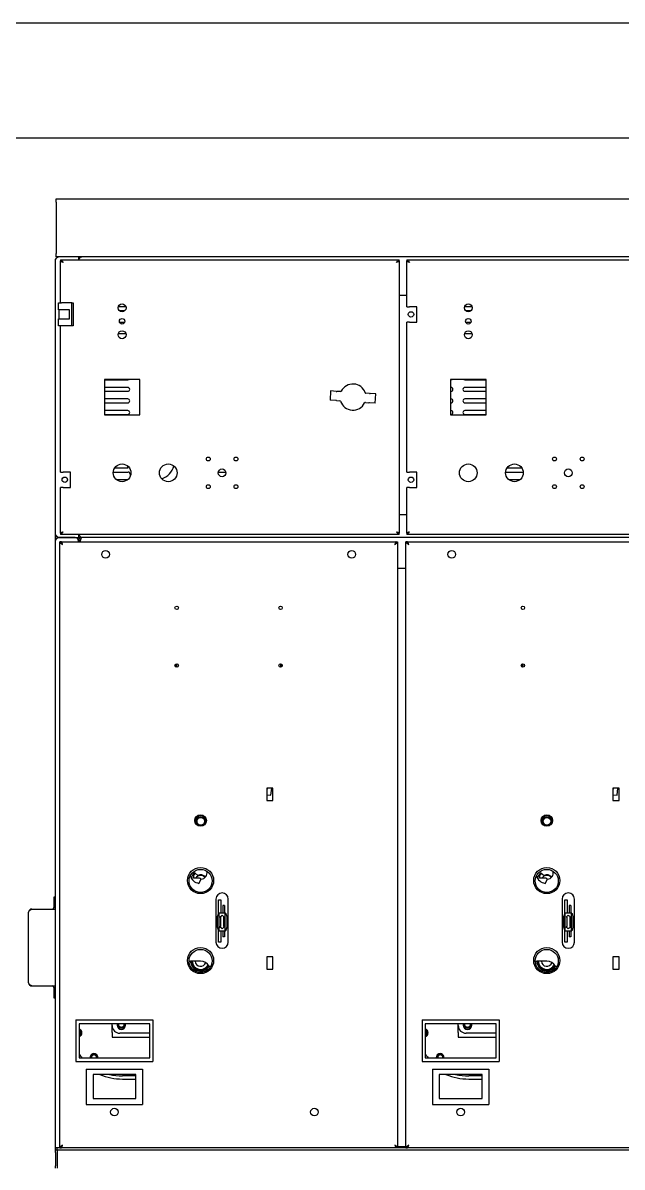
# Model space of a CAD drawing. Extents: x 59521 to 184406, y -1257 to 56672.
# Drawn here: x 62593 to 63372, y 14729 to 16217 of the extents above; entities that cross this region are included whole.
import ezdxf

# ---------------------------------------------------------------- set-up
doc = ezdxf.new("R2010")
doc.units = 0
doc.header["$MEASUREMENT"] = 0
doc.layers.get('0').update_dxf_attribs({"linetype": 'CONTINUOUS'})
doc.layers.add('THICK', color=7, linetype='CONTINUOUS', lineweight=0)

# ---------------------------------------------------------------- blocks, each defined once
blk = doc.blocks.new('hu7888')
at = {"color": 87, "linetype": 'Continuous', "lineweight": 25}
for p, q in [((-503.9, 1112.4), (-503.9, 1116.4)), ((-503.9, 1116.4), (894.1, 1116.4)), ((-503.9, 1112.4), (-503.9, 1045.4)), ((-503.9, 1041.4), (-503.9, 1045.4)), ((894.1, 1041.4), (-503.9, 1041.4)), ((-474.9, 1041.4), (-474.9, 1037.4)), ((-504.9, 680.4), (-504.9, 1037.4)), ((-498.4, 1037.4), (-498.4, 1035.9)), ((-498.4, 1037.4), (-58.4, 1037.4)), ((-497.9, 1035.8), (-498.4, 1035.8)), ((-498.4, 981.4), (-498.4, 1035.8)), ((-474.9, 1039.4), (-474.3, 1039.4)), ((-58.9, 1035.8), (-58.4, 1035.8)), ((-58.4, 1035.9), (-58.4, 1037.4)), ((-58.4, 1035.8), (-58.4, 682)), ((-48.4, 1037.4), (-48.4, 1035.9)), ((-48.4, 1037.4), (391.6, 1037.4)), ((-47.9, 1035.8), (-48.4, 1035.8)), ((-48.4, 976.4), (-48.4, 1035.8)), ((-48.4, 990.9), (-58.4, 990.9)), ((-501.1, 972.4), (-501.1, 981.4)), ((-501.1, 981.4), (-497.1, 981.4)), ((-497.1, 972.4), (-501.1, 972.4)), ((-500.2, 960.4), (-500.2, 972.4)), ((-483.9, 981.4), (-497.1, 981.4)), ((-486.9, 972.4), (-497.1, 972.4)), ((-487.2, 972.4), (-487.2, 960.4)), ((-486.9, 960.4), (-486.9, 972.4)), ((-483.9, 951.4), (-483.9, 981.4)), ((-483.9, 981.4), (-481.9, 981.4)), ((-481.9, 981.4), (-481.9, 951.4)), ((-413.5, 976.4), (-423.2, 976.4)), ((-422.1, 971.4), (-414.7, 971.4)), ((-48.4, 976.4), (-44.9, 976.4)), ((-35.4, 976.4), (-44.9, 976.4)), ((-35.4, 956.4), (-35.4, 976.4)), ((27.1, 976.4), (26.8, 976.4)), ((36.5, 976.4), (27.1, 976.4)), ((27.9, 971.4), (35.3, 971.4)), ((-501.1, 951.4), (-501.1, 960.4)), ((-501.1, 960.4), (-497.1, 960.4)), ((-497.1, 960.4), (-486.9, 960.4)), ((-421.8, 956.4), (-414.9, 956.4)), ((-48.4, 761.4), (-48.4, 956.4)), ((-44.9, 956.4), (-48.4, 956.4)), ((-44.9, 956.4), (-35.4, 956.4)), ((28.2, 956.4), (35.1, 956.4)), ((-497.1, 951.4), (-501.1, 951.4)), ((-498.4, 761.4), (-498.4, 951.4)), ((-483.9, 951.4), (-497.1, 951.4)), ((-481.9, 951.4), (-483.9, 951.4)), ((-423.2, 941.4), (-413.5, 941.4)), ((26.8, 941.4), (27.1, 941.4)), ((27.1, 941.4), (36.5, 941.4)), ((-441.4, 881.9), (-441.4, 835.9)), ((-395.4, 881.9), (-441.4, 881.9)), ((-441.4, 881.5), (-440.9, 881.4)), ((-440.9, 881.4), (-410.9, 881.4)), ((-395.4, 835.9), (-395.4, 881.9)), ((8.6, 881.9), (8.6, 835.9)), ((54.6, 881.9), (8.6, 881.9)), ((8.6, 881.4), (9.1, 881.4)), ((27.1, 881.4), (54.6, 881.4)), ((54.6, 835.9), (54.6, 881.9)), ((-440.9, 871.4), (-441.4, 871.3)), ((-441.4, 866.5), (-440.9, 866.4)), ((-410.9, 871.4), (-440.9, 871.4)), ((-440.9, 866.4), (-410.9, 866.4)), ((-147.4, 866.8), (-148.1, 854.8)), ((-140, 866.3), (-147.3, 866.8)), ((-134.5, 866), (-139.1, 866.2)), ((-96.8, 863.5), (-101.4, 863.8)), ((-88.7, 863), (-95.9, 863.5)), ((-89.4, 851), (-88.6, 863)), ((9.1, 871.4), (8.6, 871.4)), ((8.6, 866.4), (9.1, 866.4)), ((54.6, 871.4), (27.1, 871.4)), ((27.1, 866.4), (54.6, 866.4)), ((-440.9, 856.4), (-441.4, 856.3)), ((-441.4, 851.5), (-440.9, 851.4)), ((-410.9, 856.4), (-440.9, 856.4)), ((-440.9, 851.4), (-410.9, 851.4)), ((-140.8, 854.3), (-148, 854.8)), ((-139.9, 854.3), (-135.3, 854)), ((-102.2, 851.8), (-97.6, 851.6)), ((-89.5, 851), (-96.7, 851.5)), ((9.1, 856.4), (8.6, 856.4)), ((8.6, 851.4), (9.1, 851.4)), ((54.6, 856.4), (27.1, 856.4)), ((27.1, 851.4), (54.6, 851.4)), ((-440.9, 841.4), (-441.4, 841.3)), ((-441.4, 836.5), (-440.9, 836.4)), ((-441.4, 835.9), (-395.4, 835.9)), ((-410.9, 841.4), (-440.9, 841.4)), ((-440.9, 836.4), (-410.9, 836.4)), ((9.1, 841.4), (8.6, 841.4)), ((8.6, 836.4), (9.1, 836.4)), ((8.6, 835.9), (54.6, 835.9)), ((54.6, 841.4), (27.1, 841.4)), ((27.1, 836.4), (54.6, 836.4)), ((-271.9, 776.4), (-268.9, 776.4)), ((142.1, 776.4), (145.1, 776.4)), ((178.1, 776.4), (181.1, 776.4)), ((-498.4, 761.4), (-494.9, 761.4)), ((-485.4, 761.4), (-494.9, 761.4)), ((-485.4, 741.4), (-485.4, 761.4)), ((-429.8, 761.4), (-410.9, 761.4)), ((-411, 766.4), (-428.2, 766.4)), ((-293.3, 761.4), (-283.5, 761.4)), ((-48.4, 761.4), (-44.9, 761.4)), ((-35.4, 761.4), (-44.9, 761.4)), ((-35.4, 741.4), (-35.4, 761.4)), ((80.2, 761.4), (103.1, 761.4)), ((101.4, 766.4), (81.8, 766.4)), ((-411.2, 751.4), (-425.5, 751.4)), ((98.8, 751.4), (84.5, 751.4)), ((-498.4, 682), (-498.4, 741.4)), ((-494.9, 741.4), (-498.4, 741.4)), ((-494.9, 741.4), (-485.4, 741.4)), ((-48.4, 682), (-48.4, 741.4)), ((-44.9, 741.4), (-48.4, 741.4)), ((-44.9, 741.4), (-35.4, 741.4)), ((-58.4, 706.4), (-48.4, 706.4)), ((-504.9, 672.4), (-504.9, 680.4)), ((-504.9, -117.1), (-504.9, 672.4)), ((-500.9, 676.4), (-474.9, 676.4)), ((-479.9, 676.4), (-500.9, 676.4)), ((-497.9, 670.9), (-499.4, 670.9)), ((-499.4, -117.1), (-499.4, 670.9)), ((-498, 682), (-498.4, 682)), ((-498.4, 681.9), (-498.4, 680.4)), ((-58.4, 680.4), (-498.4, 680.4)), ((-497.8, 670.9), (-62, 670.9)), ((-497.8, 670.3), (-497.8, 670.9)), ((-474.9, 680.4), (-474.9, 676.4)), ((-474.9, 678.4), (-474.3, 678.4)), ((-474.9, 676.4), (-470.9, 676.4)), ((-474.9, 672.4), (-474.9, 670.9)), ((-474.9, 672.4), (-472.9, 672.4)), ((-474.9, 670.9), (-474.9, 671.4)), ((-472.9, 672.4), (-472.9, 670.9)), ((-472.8, 672.4), (-472.8, 670.9)), ((861.1, 676.4), (-470.9, 676.4)), ((-62, 670.9), (-62, 670.5)), ((-61.9, 670.9), (-60.4, 670.9)), ((-60.4, 670.9), (-60.4, -117.1)), ((-58.8, 682), (-58.4, 682)), ((-58.4, 680.4), (-58.4, 681.9)), ((-47.9, 670.9), (-49.4, 670.9)), ((-49.4, -117.1), (-49.4, 670.9)), ((-48, 682), (-48.4, 682)), ((-48.4, 681.9), (-48.4, 680.4)), ((391.6, 680.4), (-48.4, 680.4)), ((-47.8, 670.9), (388, 670.9)), ((-47.8, 670.3), (-47.8, 670.9)), ((-60.4, 636.4), (-49.4, 636.4)), ((-348.4, 507.9), (-348.4, 511.9)), ((-347.2, 507.7), (-347.2, 512.1)), ((-212, 507.7), (-212, 512.1)), ((-210.8, 508.3), (-210.8, 511.5)), ((101.6, 507.9), (101.6, 511.9)), ((102.8, 507.7), (102.8, 512.1)), ((-222.4, 350.4), (-230.4, 350.4)), ((-230.4, 350.4), (-230.4, 334.4)), ((-229.9, 350.4), (-230.4, 347)), ((-225, 341.3), (-223.9, 350.4)), ((-222.4, 334.4), (-222.4, 350.4)), ((227.6, 350.4), (219.6, 350.4)), ((219.6, 350.4), (219.6, 334.4)), ((220.1, 350.4), (219.6, 347)), ((225, 341.3), (226.1, 350.4)), ((227.6, 334.4), (227.6, 350.4)), ((-230.4, 341.9), (-225, 341.3)), ((-230.4, 334.4), (-222.4, 334.4)), ((219.6, 341.9), (225, 341.3)), ((219.6, 334.4), (227.6, 334.4)), ((-325.7, 238.9), (-325.7, 233.4)), ((-324, 240.4), (-320, 237)), ((124.3, 238.9), (124.3, 233.4)), ((126, 240.4), (130, 237)), ((-327.5, 232.8), (-327.6, 232.2)), ((-317.7, 233.4), (-325.7, 233.4)), ((-318.6, 226.7), (-315.5, 232.1)), ((122.5, 232.8), (122.4, 232.2)), ((132.3, 233.4), (124.3, 233.4)), ((131.4, 226.7), (134.5, 232.1)), ((-506.9, 204.4), (-506.9, 209.4)), ((-506.9, 209.4), (-504.9, 209.4)), ((-535.9, 193.4), (-504.9, 193.4)), ((-506.9, 195.4), (-506.9, 204.4)), ((-296.4, 206.4), (-296.4, 150.4)), ((-292.9, 205.4), (-289.9, 205.4)), ((-292.9, 188.1), (-292.9, 205.4)), ((-289.9, 205.4), (-289.9, 188.1)), ((-285.3, 198.1), (-287.3, 198.1)), ((-287.3, 198.1), (-287.3, 193.1)), ((-285.3, 198.1), (-285.3, 193.1)), ((-280.4, 150.4), (-280.4, 206.4)), ((153.6, 206.4), (153.6, 150.4)), ((157.1, 205.4), (160.1, 205.4)), ((157.1, 188.1), (157.1, 205.4)), ((160.1, 205.4), (160.1, 188.1)), ((164.7, 198.1), (162.7, 198.1)), ((162.7, 198.1), (162.7, 193.1)), ((164.7, 198.1), (164.7, 193.1)), ((169.6, 150.4), (169.6, 206.4)), ((-539.9, 97.4), (-539.9, 189.4)), ((-294.4, 183.6), (-293.1, 187.3)), ((-294.4, 169.6), (-294.4, 183.6)), ((-292.4, 188.1), (-292.9, 188.1)), ((-292.4, 165.1), (-292.4, 188.1)), ((-284.4, 188.1), (-292.4, 188.1)), ((-290.1, 182.6), (-291.4, 182.6)), ((-290.1, 170.6), (-290.1, 182.6)), ((-287.3, 193.1), (-287.3, 188.1)), ((-285.4, 182.6), (-286.6, 182.6)), ((-286.6, 182.6), (-286.6, 170.6)), ((-285.3, 193.1), (-285.3, 188.1)), ((-284.4, 165.1), (-284.4, 188.1)), ((-283.9, 188.1), (-284.4, 188.1)), ((-283.6, 187.3), (-282.4, 183.6)), ((-282.4, 183.6), (-282.4, 169.6)), ((155.6, 183.6), (156.9, 187.3)), ((155.6, 169.6), (155.6, 183.6)), ((157.6, 188.1), (157.1, 188.1)), ((157.6, 165.1), (157.6, 188.1)), ((165.6, 188.1), (157.6, 188.1)), ((159.9, 182.6), (158.6, 182.6)), ((159.9, 170.6), (159.9, 182.6)), ((162.7, 193.1), (162.7, 188.1)), ((164.6, 182.6), (163.4, 182.6)), ((163.4, 182.6), (163.4, 170.6)), ((164.7, 193.1), (164.7, 188.1)), ((165.6, 165.1), (165.6, 188.1)), ((166.1, 188.1), (165.6, 188.1)), ((166.4, 187.3), (167.6, 183.6)), ((167.6, 183.6), (167.6, 169.6)), ((-293.1, 165.8), (-294.4, 169.6)), ((-292.9, 165.1), (-292.4, 165.1)), ((-292.9, 150.4), (-292.9, 165.1)), ((-292.4, 165.1), (-284.4, 165.1)), ((-291.4, 170.6), (-290.1, 170.6)), ((-289.9, 165.1), (-289.9, 150.4)), ((-287.3, 165.1), (-287.3, 162.1)), ((-286.6, 170.6), (-285.4, 170.6)), ((-285.3, 165.1), (-285.3, 162.1)), ((-284.4, 165.1), (-283.9, 165.1)), ((-282.4, 169.6), (-283.6, 165.8)), ((156.9, 165.8), (155.6, 169.6)), ((157.1, 165.1), (157.6, 165.1)), ((157.1, 150.4), (157.1, 165.1)), ((157.6, 165.1), (165.6, 165.1)), ((158.6, 170.6), (159.9, 170.6)), ((160.1, 165.1), (160.1, 150.4)), ((162.7, 165.1), (162.7, 162.1)), ((163.4, 170.6), (164.6, 170.6)), ((164.7, 165.1), (164.7, 162.1)), ((165.6, 165.1), (166.1, 165.1)), ((167.6, 169.6), (166.4, 165.8)), ((-289.9, 150.4), (-292.9, 150.4)), ((-287.3, 162.1), (-287.3, 157.1)), ((-285.3, 157.1), (-287.3, 157.1)), ((-285.3, 162.1), (-285.3, 157.1)), ((160.1, 150.4), (157.1, 150.4)), ((162.7, 162.1), (162.7, 157.1)), ((164.7, 157.1), (162.7, 157.1)), ((164.7, 162.1), (164.7, 157.1)), ((-316.4, 125.6), (-329.4, 125.6)), ((-329.1, 123.4), (-329.1, 125.6)), ((-222.4, 131.4), (-230.4, 131.4)), ((-230.4, 131.4), (-230.4, 115.4)), ((-222.4, 115.4), (-222.4, 131.4)), ((133.6, 125.6), (120.6, 125.6)), ((120.9, 123.4), (120.9, 125.6)), ((227.6, 131.4), (219.6, 131.4)), ((219.6, 131.4), (219.6, 115.4)), ((227.6, 115.4), (227.6, 131.4)), ((-303.3, 118.6), (-304.2, 118.6)), ((-230.4, 115.4), (-222.4, 115.4)), ((146.7, 118.6), (145.8, 118.6)), ((219.6, 115.4), (227.6, 115.4)), ((-535.9, 93.4), (-504.9, 93.4)), ((-506.9, 82.4), (-506.9, 91.4)), ((-506.9, 77.4), (-506.9, 82.4)), ((-504.9, 77.4), (-506.9, 77.4)), ((-478.4, 49.4), (-478.4, -4.6)), ((-478.4, 49.4), (-378.4, 49.4)), ((-378.4, 49.4), (-378.4, -4.6)), ((-28.4, 49.4), (-28.4, -4.6)), ((-28.4, 49.4), (71.6, 49.4)), ((71.6, 49.4), (71.6, -4.6)), ((-382.4, 44), (-474.4, 44)), ((-474.4, 44), (-474.4, 0)), ((-431.4, 41.9), (-431.4, 44)), ((-431.4, 32.9), (-431.4, 41.9)), ((-431.4, 32.9), (-431.4, 26.9)), ((-424.9, 44), (-424.9, 42.4)), ((-382.4, 31.9), (-421.4, 31.9)), ((-413.9, 42.4), (-413.9, 44)), ((-382.4, 0), (-382.4, 44)), ((67.6, 44), (-24.4, 44)), ((-24.4, 44), (-24.4, 0)), ((18.6, 41.9), (18.6, 44)), ((18.6, 32.9), (18.6, 41.9)), ((18.6, 32.9), (18.6, 26.9)), ((25.1, 44), (25.1, 42.4)), ((67.6, 31.9), (28.6, 31.9)), ((36.1, 42.4), (36.1, 44)), ((67.6, 0), (67.6, 44)), ((-431.4, 26.9), (-382.4, 26.9)), ((18.6, 26.9), (67.6, 26.9)), ((-474.4, 0), (-382.4, 0)), ((-24.4, 0), (67.6, 0)), ((-478.4, -4.6), (-378.4, -4.6)), ((-464.9, -14.6), (-464.9, -60.6)), ((-464.9, -14.6), (-391.9, -14.6)), ((-391.9, -14.6), (-391.9, -60.6)), ((-28.4, -4.6), (71.6, -4.6)), ((-14.9, -14.6), (-14.9, -60.6)), ((-14.9, -14.6), (58.1, -14.6)), ((58.1, -14.6), (58.1, -60.6)), ((-400.6, -21.5), (-456.1, -21.5)), ((-456.1, -21.5), (-456.1, -53)), ((-400.6, -23.6), (-417.9, -23.6)), ((-417.9, -27.6), (-400.6, -27.6)), ((-400.6, -53), (-400.6, -21.5)), ((49.4, -21.5), (-6.1, -21.5)), ((-6.1, -21.5), (-6.1, -53)), ((49.4, -23.6), (32.1, -23.6)), ((32.1, -27.6), (49.4, -27.6)), ((49.4, -53), (49.4, -21.5)), ((-456.1, -53), (-400.6, -53)), ((-6.1, -53), (49.4, -53)), ((-464.9, -60.6), (-391.9, -60.6)), ((-14.9, -60.6), (58.1, -60.6)), ((-500.9, -117.1), (-504.9, -117.1)), ((-504.9, -120.1), (-504.9, -117.1)), ((-502.9, -120.1), (-502.9, -117.1)), ((-499.5, -117.1), (-500.9, -117.1)), ((-499.4, -117.1), (-497.9, -117.1)), ((-497.8, -117.1), (-497.8, -116.5)), ((-62, -117.1), (-497.8, -117.1)), ((-62, -116.5), (-62, -117.1)), ((-60.4, -117.1), (-61.9, -117.1)), ((-49.4, -115.6), (-60.4, -115.6)), ((-49.5, -117), (-60.2, -117)), ((-55.9, -115.6), (-55.9, -117)), ((-49.4, -117.1), (-47.9, -117.1)), ((-47.8, -117.1), (-47.8, -116.5)), ((388, -117.1), (-47.8, -117.1)), ((-502.9, -120.1), (-504.9, -120.1)), ((-504.9, -123.1), (-504.9, -120.1)), ((-504.9, -123.1), (-504.9, -140.6)), ((893.1, -120.1), (-502.9, -120.1)), ((-502.9, -120.1), (-502.9, -123.1)), ((-502.9, -123.1), (-502.9, -140.1)), ((-502.9, -123.1), (-502.9, -140.6)), ((-504.9, -143.6), (-504.9, -140.6)), ((-502.9, -140.6), (-502.9, -143.6))]:
    blk.add_line(p, q, dxfattribs=at)
at = {"color": 87, "linetype": 'Continuous', "lineweight": 25, "flags": 128}
for points in [[(-410.9, 881.4), (-409.9, 881.6), (-409.4, 881.9)], [(9.1, 881.4), (10.1, 881.6), (10.6, 881.9)], [(25.6, 881.9), (26.2, 881.6), (27.1, 881.4)], [(-147.4, 866.8), (-147.3, 866.8), (-147.3, 866.8)], [(-140, 866.3), (-139.9, 866.3), (-139.9, 866.3), (-139.8, 866.3), (-139.6, 866.3), (-139.5, 866.3), (-139.4, 866.3), (-139.2, 866.3), (-139.1, 866.2)], [(-96.8, 863.5), (-96.7, 863.5), (-96.6, 863.5), (-96.4, 863.5), (-96.3, 863.5), (-96.2, 863.5), (-96.1, 863.5), (-96, 863.5), (-95.9, 863.5)], [(-88.7, 863), (-88.6, 863), (-88.6, 863)], [(-148, 854.8), (-148.1, 854.8), (-148.1, 854.8)], [(-139.9, 854.3), (-140, 854.3), (-140.2, 854.3), (-140.3, 854.3), (-140.4, 854.3), (-140.5, 854.3), (-140.6, 854.3), (-140.7, 854.3), (-140.8, 854.3)], [(-96.7, 851.5), (-96.8, 851.5), (-96.9, 851.5), (-97, 851.5), (-97.1, 851.5), (-97.2, 851.5), (-97.3, 851.5), (-97.5, 851.5), (-97.6, 851.6)], [(-89.4, 851), (-89.4, 851), (-89.5, 851)], [(-407.2, 757.5), (-407.9, 758.6), (-409.4, 761.9)], [(-325.7, 237.4), (-324.4, 238.9), (-323.2, 239.7)], [(124.3, 237.4), (125.6, 238.9), (126.8, 239.7)], [(-328, 232.8), (-327.8, 233.6), (-327.5, 234.3)], [(122, 232.8), (122.2, 233.6), (122.5, 234.3)], [(-293.1, 187.3), (-293.1, 187.4), (-293, 187.6), (-292.9, 188.1)], [(-291.4, 182.6), (-290.3, 183.6), (-289.3, 184.6), (-288.4, 185.6)], [(-288.4, 185.6), (-287.4, 184.6), (-286.4, 183.6), (-285.4, 182.6)], [(-283.9, 188.1), (-283.7, 187.6), (-283.6, 187.4), (-283.6, 187.3)], [(156.9, 187.3), (156.9, 187.4), (157, 187.6), (157.1, 188.1)], [(158.6, 182.6), (159.7, 183.6), (160.7, 184.6), (161.6, 185.6)], [(161.6, 185.6), (162.6, 184.6), (163.6, 183.6), (164.6, 182.6)], [(166.1, 188.1), (166.3, 187.6), (166.4, 187.4), (166.4, 187.3)], [(-292.9, 165.1), (-293, 165.5), (-293.1, 165.8), (-293.1, 165.8)], [(-288.4, 167.6), (-289.3, 168.5), (-290.3, 169.5), (-291.4, 170.6)], [(-285.4, 170.6), (-286.4, 169.5), (-287.4, 168.5), (-288.4, 167.6)], [(-283.6, 165.8), (-283.6, 165.8), (-283.7, 165.5), (-283.9, 165.1)], [(157.1, 165.1), (157, 165.5), (156.9, 165.8), (156.9, 165.8)], [(161.6, 167.6), (160.7, 168.5), (159.7, 169.5), (158.6, 170.6)], [(164.6, 170.6), (163.6, 169.5), (162.6, 168.5), (161.6, 167.6)], [(166.4, 165.8), (166.4, 165.8), (166.3, 165.5), (166.1, 165.1)]]:
    blk.add_lwpolyline(points, dxfattribs=at)
at = {"color": 87, "linetype": 'Continuous', "lineweight": 25}
for centre, radius in [((-418.4, 974.9), 5.1), ((-42.9, 966.4), 3.5), ((31.6, 974.9), 5.1), ((-418.4, 957.4), 3.6), ((31.6, 957.4), 3.6), ((-418.4, 939.9), 5.1), ((31.6, 939.9), 5.1), ((-306.4, 778.4), 2.5), ((-270.4, 778.4), 2.5), ((143.6, 778.4), 2.5), ((179.6, 778.4), 2.5), ((-418.4, 760.4), 11.5), ((-358.4, 760.4), 11.5), ((-288.4, 760.4), 5), ((31.6, 760.4), 11.5), ((91.6, 760.4), 11.5), ((161.6, 760.4), 5), ((-492.9, 751.4), 3.5), ((-306.4, 742.4), 2.5), ((-270.4, 742.4), 2.5), ((-42.9, 751.4), 3.5), ((143.6, 742.4), 2.5), ((179.6, 742.4), 2.5), ((-439.9, 654.4), 5), ((-119.9, 654.4), 5), ((10.1, 654.4), 5), ((-347.4, 584.9), 2.25), ((-212.4, 584.9), 2.25), ((102.6, 584.9), 2.25), ((-347.4, 509.9), 2.25), ((-212.4, 509.9), 2.25), ((102.6, 509.9), 2.25), ((-316.4, 308.4), 7.5), ((-316.4, 307.9), 7), ((-316.4, 307.4), 6), ((-316.3, 307.4), 5), ((133.6, 308.4), 7.5), ((133.6, 307.9), 7), ((133.6, 307.4), 6), ((133.7, 307.4), 5), ((-316.4, 230.4), 17), ((-316.4, 229.9), 15), ((133.6, 230.4), 17), ((133.6, 229.9), 15), ((-316.4, 126.4), 17), ((-316.4, 125.9), 15), ((133.6, 126.4), 17), ((133.6, 125.9), 15), ((-428.4, -70.6), 5), ((-168.4, -70.6), 5), ((21.6, -70.6), 5)]:
    blk.add_circle(centre, radius, dxfattribs=at)
for centre, radius, start, end in [((-410.9, 868.9), 2.5, 270, 90), ((-134.5, 866.9), 1, 266.3224, 333.4371), ((-118.4, 858.9), 17, 19.2078, 153.4371), ((-101.4, 864.8), 1, 199.2078, 266.3224), ((9.1, 868.9), 2.5, 270, 90), ((27.1, 868.9), 2.5, 90, 270), ((-410.9, 853.9), 2.5, 270, 90), ((-135.4, 853), 1, 19.2078, 86.3224), ((-118.4, 858.9), 17, 199.2078, 333.4371), ((-102.3, 850.9), 1, 86.3224, 153.4371), ((9.1, 853.9), 2.5, 270, 90), ((27.1, 853.9), 2.5, 90, 270), ((-410.9, 838.9), 2.5, 270, 90), ((9.1, 838.9), 2.5, 270, 90), ((27.1, 838.9), 2.5, 90, 270), ((-374.9, 776.4), 37.5, 190.0876, 195.466), ((-410.9, 763.9), 2.5, 270, 305.0635), ((-374.9, 776.4), 25, 288.5613, 343.2015), ((-479.9, 671.4), 5, 0, 90), ((-478.9, 672.4), 4, 0, 90), ((-316.4, 307.4), 5, 90, 270.0831), ((133.6, 307.4), 5, 90, 270.2021), ((-316.4, 229.9), 13, 126.0281, 161.7585), ((-316.4, 229.9), 11.5, 124.1608, 144.3509), ((-316.4, 240.6), 8.5, 276.0319, 12.3901), ((133.6, 229.9), 13, 126.0281, 161.7585), ((133.6, 229.9), 11.5, 124.1608, 144.3509), ((133.6, 240.6), 8.5, 276.0319, 12.3901), ((-316.4, 240.6), 14, 196.4973, 260.9248), ((-332.2, 233.4), 4.75, 345.6897, 28.2419), ((-316.4, 229.9), 7.1, 37.3873, 150.4647), ((-316.4, 229.9), 8, 38.2066, 116.8992), ((-317.7, 231.4), 2, 7.8091, 90), ((133.6, 240.6), 14, 196.4973, 260.9248), ((117.8, 233.4), 4.75, 345.6897, 28.2419), ((133.6, 229.9), 7.1, 37.3873, 150.4647), ((133.6, 229.9), 8, 38.2066, 116.8992), ((132.3, 231.4), 2, 7.8091, 90), ((-288.4, 206.4), 8, 0, 180), ((161.6, 206.4), 8, 0, 180), ((-508.9, 195.4), 2, 270, 0), ((-508.9, 195.4), 4, 330, 0), ((-288.4, 150.4), 8, 180, 0), ((161.6, 150.4), 8, 180, 0), ((-329.4, 130.6), 5, 246.4249, 270), ((-316.4, 125.9), 13, 181.4579, 329.1547), ((-316.4, 125.9), 12, 181.5795, 331.4902), ((-316.4, 125.9), 11, 181.7231, 333.7508), ((-316.4, 125.9), 7, 182.7083, 341.988), ((-316.4, 112.6), 13, 30, 90), ((-304.2, 119.6), 1, 210, 270), ((120.6, 130.6), 5, 246.4249, 270), ((133.6, 125.9), 13, 181.4579, 329.1547), ((133.6, 125.9), 12, 181.5795, 331.4902), ((133.6, 125.9), 11, 181.7231, 333.7508), ((133.6, 125.9), 7, 182.7083, 341.988), ((133.6, 112.6), 13, 30, 90), ((145.8, 119.6), 1, 210, 270), ((-508.9, 91.4), 2, 0, 90), ((-508.9, 91.4), 4, 0, 30), ((-475.6, 32.4), 5, 0, 76.0408), ((-475.6, 32.4), 4.86, 284.2201, 75.7799), ((-475.6, 32.4), 4, 287.3652, 72.6348), ((-475.6, 32.4), 3.32, 291.0519, 68.9481), ((-475.6, 32.4), 5, 283.9592, 0), ((-421.4, 41.9), 10, 180, 270), ((-419.4, 42.4), 5.5, 180, 0), ((-419.4, 43.9), 5.23, 178.9034, 1.0966), ((-419.4, 43.9), 5.25, 178.9086, 270), ((-419.4, 43.9), 4, 178.5675, 1.4325), ((-419.4, 43.9), 5.25, 270, 1.0914), ((-25.6, 32.4), 5, 0, 76.0408), ((-25.6, 32.4), 4.86, 284.2201, 75.7799), ((-25.6, 32.4), 4, 287.3652, 72.6348), ((-25.6, 32.4), 3.32, 291.0519, 68.9481), ((-25.6, 32.4), 5, 283.9592, 0), ((28.6, 41.9), 10, 180, 270), ((30.6, 42.4), 5.5, 180, 0), ((30.6, 43.9), 5.22, 178.9034, 1.0966), ((30.6, 43.9), 5.25, 178.9086, 270), ((30.6, 43.9), 4, 178.5675, 1.4325), ((30.6, 43.9), 5.25, 270, 1.0914), ((-417.9, 46.9), 70.5, 216.7342, 221.7014), ((-455, 0.4), 5, 355.4114, 184.5886), ((-454.9, 0.4), 4.86, 148.0914, 184.721), ((-454.9, 0.4), 4.86, 355.279, 148.0914), ((-454.9, 0.4), 4, 148.0914, 185.7392), ((-454.9, 0.4), 4, 354.2608, 148.0914), ((-454.9, 0.4), 3.32, 148.0914, 186.9126), ((-454.9, 0.4), 3.32, 353.0874, 148.0914), ((32.1, 46.9), 70.5, 216.7342, 221.7014), ((-5, 0.4), 5, 355.4114, 184.5886), ((-4.9, 0.4), 4.86, 148.0914, 184.721), ((-4.9, 0.4), 4.86, 355.279, 148.0914), ((-4.9, 0.4), 4, 148.0914, 185.7392), ((-4.9, 0.4), 4, 354.2608, 148.0914), ((-4.9, 0.4), 3.32, 148.0914, 186.9126), ((-4.9, 0.4), 3.32, 353.0874, 148.0914), ((-417.9, 46.9), 74.5, 246.6529, 270), ((-417.9, 46.9), 70.5, 255.9804, 270), ((32.1, 46.9), 74.5, 246.6529, 270), ((32.1, 46.9), 70.5, 255.9804, 270)]:
    blk.add_arc(centre, radius, start, end, dxfattribs=at)
for points, knots in [([(-500.9, 1041.4), (-501.4, 1041.1), (-502.5, 1040.4), (-503.8, 1039.4), (-504.7, 1038.4), (-504.8, 1037.7), (-504.9, 1037.4)], [0, 0, 0, 0, 0.2546461, 0.5095426, 0.7644403, 1, 1, 1, 1]), ([(-504.9, 1037.4), (-504.8, 1037.9), (-504.7, 1039), (-503.8, 1040.3), (-502.4, 1041.2), (-501.4, 1041.3), (-500.9, 1041.4)], [0, 0, 0, 0, 0.249994, 0.499998, 0.750001, 1, 1, 1, 1]), ([(-470.9, 1041.4), (-471.2, 1041.3), (-471.9, 1041.2), (-472.9, 1040.3), (-473.9, 1039), (-474.5, 1037.9), (-474.9, 1037.4)], [0, 0, 0, 0, 0.24999, 0.499999, 0.750003, 1, 1, 1, 1]), ([(-474.9, 1037.4), (-474.8, 1037.9), (-474.7, 1038.8), (-474, 1040), (-472.9, 1041), (-471.8, 1041.4), (-471.1, 1041.4), (-470.9, 1041.4)], [0, 0, 0, 0, 0.224323, 0.4486856, 0.6730432, 0.8974019, 1, 1, 1, 1]), ([(-498.4, 1037.4), (-498.1, 1037.4), (-497.5, 1037.3), (-496.6, 1036.5), (-495.8, 1035.3), (-495.2, 1034.4), (-494.9, 1033.9)], [0, 0, 0, 0, 0.236065, 0.490914, 0.745799, 1, 1, 1, 1]), ([(-498.4, 1035.9), (-498, 1035.8), (-497.2, 1035.7), (-496.1, 1035), (-495.3, 1034.3), (-494.9, 1033.9)], [0, 0, 0, 0, 0.321953, 0.644863, 1, 1, 1, 1]), ([(-494.9, 1033.9), (-495.3, 1034.1), (-496.2, 1034.4), (-497.4, 1034.8), (-498.2, 1035.3), (-498.3, 1035.6), (-498.4, 1035.8)], [0, 0, 0, 0, 0.250006, 0.499997, 0.749994, 1, 1, 1, 1]), ([(-494.9, 1033.9), (-495.1, 1034.1), (-495.7, 1034.4), (-496.3, 1034.8), (-496.7, 1035.2), (-496.7, 1035.3), (-496.7, 1035.3)], [0, 0, 0, 0, 0.332323, 0.664626, 0.99695, 1, 1, 1, 1]), ([(-61.9, 1033.9), (-61.6, 1034.4), (-61, 1035.3), (-60.1, 1036.4), (-59.2, 1037.2), (-58.7, 1037.3), (-58.4, 1037.4)], [0, 0, 0, 0, 0.249999, 0.499993, 0.749994, 1, 1, 1, 1]), ([(-61.9, 1033.9), (-61.6, 1034.2), (-61, 1034.7), (-60.1, 1035.3), (-59.2, 1035.8), (-58.7, 1035.9), (-58.4, 1035.9)], [0, 0, 0, 0, 0.249993, 0.499986, 0.74999, 1, 1, 1, 1]), ([(-58.4, 1035.8), (-58.4, 1035.7), (-58.5, 1035.4), (-59.2, 1034.9), (-60.1, 1034.5), (-61.1, 1034.2), (-61.7, 1034), (-61.9, 1033.9)], [0, 0, 0, 0, 0.227181, 0.454433, 0.681671, 0.908918, 1, 1, 1, 1]), ([(-60, 1035.4), (-60.1, 1035.2), (-60.3, 1034.9), (-61, 1034.4), (-61.5, 1034.1), (-61.8, 1033.9), (-61.9, 1033.9)], [0, 0, 0, 0, 0.306432, 0.630346, 0.954262, 1, 1, 1, 1]), ([(-48.4, 1037.4), (-48.1, 1037.4), (-47.5, 1037.3), (-46.6, 1036.5), (-45.8, 1035.3), (-45.2, 1034.4), (-44.9, 1033.9)], [0, 0, 0, 0, 0.236062, 0.490912, 0.745797, 1, 1, 1, 1]), ([(-48.4, 1035.9), (-48, 1035.8), (-47.2, 1035.7), (-46.1, 1035), (-45.3, 1034.3), (-44.9, 1033.9)], [0, 0, 0, 0, 0.321948, 0.644863, 1, 1, 1, 1]), ([(-44.9, 1033.9), (-45.3, 1034.1), (-46.2, 1034.4), (-47.4, 1034.8), (-48.2, 1035.3), (-48.3, 1035.6), (-48.4, 1035.8)], [0, 0, 0, 0, 0.25, 0.499995, 0.749993, 1, 1, 1, 1]), ([(-44.9, 1033.9), (-45.1, 1034.1), (-45.7, 1034.4), (-46.3, 1034.8), (-46.7, 1035.2), (-46.7, 1035.3), (-46.7, 1035.3)], [0, 0, 0, 0, 0.332321, 0.664628, 0.99695, 1, 1, 1, 1]), ([(-504.9, 680.4), (-504.8, 680.1), (-504.7, 679.4), (-503.8, 678.4), (-502.4, 677.4), (-501.4, 676.7), (-500.9, 676.4)], [0, 0, 0, 0, 0.249993, 0.499995, 0.75, 1, 1, 1, 1]), ([(-500.9, 676.4), (-501.3, 676.4), (-502.3, 676.5), (-503.5, 677.3), (-504.4, 678.4), (-504.8, 679.5), (-504.9, 680.2), (-504.9, 680.4)], [0, 0, 0, 0, 0.224325, 0.448684, 0.67304, 0.897407, 1, 1, 1, 1]), ([(-500.9, 676.4), (-501.4, 676.1), (-502.4, 675.4), (-503.8, 674.4), (-504.7, 673.4), (-504.8, 672.7), (-504.9, 672.4)], [0, 0, 0, 0, 0.249998, 0.500005, 0.750007, 1, 1, 1, 1]), ([(-504.9, 672.4), (-504.8, 672.9), (-504.7, 673.8), (-504, 675), (-502.9, 676), (-501.8, 676.4), (-501.1, 676.4), (-500.9, 676.4)], [0, 0, 0, 0, 0.224323, 0.448684, 0.673049, 0.897405, 1, 1, 1, 1]), ([(-499.4, 670.9), (-499.3, 670.6), (-499.2, 670), (-498.4, 669.1), (-497.2, 668.3), (-496.3, 667.7), (-495.9, 667.4)], [0, 0, 0, 0, 0.250006, 0.500007, 0.750002, 1, 1, 1, 1]), ([(-494.9, 683.9), (-495.1, 683.5), (-495.7, 682.6), (-496.6, 681.4), (-497.5, 680.6), (-498.1, 680.5), (-498.4, 680.4)], [0, 0, 0, 0, 0.238478, 0.493327, 0.748218, 1, 1, 1, 1]), ([(-494.9, 683.9), (-495.2, 683.6), (-496, 682.9), (-497.2, 682.1), (-497.9, 682), (-498.4, 681.9)], [0, 0, 0, 0, 0.32193, 0.64485, 1, 1, 1, 1]), ([(-498.4, 682), (-498.3, 682.2), (-498.2, 682.5), (-497.4, 683), (-496.2, 683.4), (-495.3, 683.7), (-494.9, 683.9)], [0, 0, 0, 0, 0.250005, 0.500004, 0.749995, 1, 1, 1, 1]), ([(-497.9, 670.9), (-497.8, 670.6), (-497.8, 670), (-497.3, 669.1), (-496.6, 668.3), (-496.1, 667.7), (-495.9, 667.4)], [0, 0, 0, 0, 0.25001, 0.500004, 0.750006, 1, 1, 1, 1]), ([(-495.9, 667.4), (-496, 667.8), (-496.3, 668.6), (-496.7, 669.7), (-497.2, 670.5), (-497.5, 670.9), (-497.7, 670.9), (-497.8, 670.9)], [0, 0, 0, 0, 0.227182, 0.45442, 0.681668, 0.908922, 1, 1, 1, 1]), ([(-496.7, 682.5), (-496.7, 682.5), (-496.7, 682.6), (-496.3, 683), (-495.7, 683.4), (-495.1, 683.7), (-494.9, 683.9)], [0, 0, 0, 0, 0.0072612, 0.3381852, 0.669083, 1, 1, 1, 1]), ([(-474.9, 680.4), (-474.5, 679.9), (-473.9, 678.8), (-472.9, 677.5), (-471.9, 676.6), (-471.2, 676.5), (-470.9, 676.4)], [0, 0, 0, 0, 0.25, 0.500002, 0.750009, 1, 1, 1, 1]), ([(-470.9, 676.4), (-471.3, 676.4), (-472.3, 676.5), (-473.5, 677.3), (-474.4, 678.4), (-474.8, 679.5), (-474.9, 680.2), (-474.9, 680.4)], [0, 0, 0, 0, 0.224319, 0.448685, 0.673043, 0.897401, 1, 1, 1, 1]), ([(-474.9, 672.4), (-474.8, 672.9), (-474.7, 674), (-473.8, 675.3), (-472.4, 676.2), (-471.4, 676.3), (-470.9, 676.4)], [0, 0, 0, 0, 0.249995, 0.500003, 0.750001, 1, 1, 1, 1]), ([(-472.9, 672.4), (-472.8, 672.7), (-472.8, 673.1), (-472.5, 673.5), (-472.4, 673.7)], [0, 0, 0, 0, 0.551643, 1, 1, 1, 1]), ([(-470.9, 676.4), (-471, 676.4), (-471.3, 676.3), (-471.7, 675.5), (-472.1, 674.4), (-472.5, 673.3), (-472.7, 672.6), (-472.8, 672.4)], [0, 0, 0, 0, 0.224316, 0.448683, 0.673042, 0.8974, 1, 1, 1, 1]), ([(-62, 670.9), (-62.1, 670.8), (-62.4, 670.7), (-62.9, 669.9), (-63.4, 668.8), (-63.7, 667.9), (-63.9, 667.4)], [0, 0, 0, 0, 0.2500072, 0.5000047, 0.7499976, 1, 1, 1, 1]), ([(-63.9, 667.4), (-63.4, 667.7), (-62.5, 668.2), (-61.4, 669.1), (-60.5, 670), (-60.4, 670.6), (-60.4, 670.9)], [0, 0, 0, 0, 0.236058, 0.490902, 0.745795, 1, 1, 1, 1]), ([(-63.9, 667.4), (-63.5, 667.8), (-62.9, 668.5), (-62, 669.7), (-61.9, 670.5), (-61.9, 670.9)], [0, 0, 0, 0, 0.321939, 0.644855, 1, 1, 1, 1]), ([(-61.9, 683.9), (-61.4, 683.7), (-60.5, 683.4), (-59.3, 683), (-58.5, 682.5), (-58.4, 682.2), (-58.4, 682)], [0, 0, 0, 0, 0.25, 0.499994, 0.749994, 1, 1, 1, 1]), ([(-61.9, 683.9), (-61.6, 683.7), (-61.1, 683.4), (-60.4, 683), (-60.1, 682.6), (-60, 682.5), (-60, 682.5)], [0, 0, 0, 0, 0.3323234, 0.6646283, 0.9969607, 1, 1, 1, 1]), ([(-58.4, 680.4), (-58.6, 680.4), (-59.2, 680.5), (-60.1, 681.3), (-61, 682.5), (-61.6, 683.4), (-61.9, 683.9)], [0, 0, 0, 0, 0.2360609, 0.4909099, 0.7457988, 1, 1, 1, 1]), ([(-58.4, 681.9), (-58.7, 682), (-59.5, 682.1), (-60.7, 682.8), (-61.4, 683.5), (-61.9, 683.9)], [0, 0, 0, 0, 0.32195, 0.64487, 1, 1, 1, 1]), ([(-49.4, 670.9), (-49.3, 670.6), (-49.2, 670), (-48.4, 669.1), (-47.2, 668.3), (-46.3, 667.7), (-45.9, 667.4)], [0, 0, 0, 0, 0.2500047, 0.5000052, 0.7500006, 1, 1, 1, 1]), ([(-44.9, 683.9), (-45.1, 683.5), (-45.7, 682.6), (-46.6, 681.4), (-47.5, 680.6), (-48.1, 680.5), (-48.4, 680.4)], [0, 0, 0, 0, 0.238478, 0.493328, 0.748219, 1, 1, 1, 1]), ([(-48.4, 682), (-48.3, 682.2), (-48.2, 682.5), (-47.4, 683), (-46.2, 683.4), (-45.3, 683.7), (-44.9, 683.9)], [0, 0, 0, 0, 0.250006, 0.500006, 0.75, 1, 1, 1, 1]), ([(-44.9, 683.9), (-45.2, 683.6), (-46, 682.9), (-47.2, 682.1), (-47.9, 682), (-48.4, 681.9)], [0, 0, 0, 0, 0.321935, 0.64485, 1, 1, 1, 1]), ([(-47.9, 670.9), (-47.8, 670.6), (-47.8, 670), (-47.3, 669.1), (-46.6, 668.3), (-46.1, 667.7), (-45.9, 667.4)], [0, 0, 0, 0, 0.2500098, 0.500001, 0.750001, 1, 1, 1, 1]), ([(-45.9, 667.4), (-46, 667.8), (-46.3, 668.6), (-46.7, 669.7), (-47.2, 670.5), (-47.5, 670.9), (-47.7, 670.9), (-47.8, 670.9)], [0, 0, 0, 0, 0.227183, 0.454422, 0.681668, 0.908922, 1, 1, 1, 1]), ([(-46.7, 682.5), (-46.7, 682.5), (-46.7, 682.6), (-46.3, 683), (-45.7, 683.4), (-45.1, 683.7), (-44.9, 683.9)], [0, 0, 0, 0, 0.007261, 0.338183, 0.669084, 1, 1, 1, 1]), ([(-495.9, 667.4), (-496, 667.6), (-496.3, 668.1), (-496.7, 668.7), (-497.1, 669.2), (-497.3, 669.2), (-497.3, 669.2)], [0, 0, 0, 0, 0.274575, 0.601184, 0.927889, 1, 1, 1, 1]), ([(-62.4, 669.3), (-62.4, 669.3), (-62.6, 669.2), (-62.9, 668.8), (-63.4, 668.2), (-63.7, 667.7), (-63.9, 667.4)], [0, 0, 0, 0, 0.007264, 0.338157, 0.669075, 1, 1, 1, 1]), ([(-45.9, 667.4), (-46, 667.6), (-46.3, 668.1), (-46.7, 668.7), (-47.1, 669.2), (-47.3, 669.2), (-47.3, 669.2)], [0, 0, 0, 0, 0.274581, 0.601184, 0.927895, 1, 1, 1, 1]), ([(-539.9, 189.4), (-539.8, 189.7), (-539.7, 190.4), (-538.8, 191.4), (-537.4, 192.4), (-536.4, 193.1), (-535.9, 193.4)], [0, 0, 0, 0, 0.250003, 0.500007, 0.749997, 1, 1, 1, 1]), ([(-535.9, 193.4), (-536.3, 193.4), (-537.3, 193.3), (-538.5, 192.5), (-539.4, 191.4), (-539.8, 190.3), (-539.9, 189.6), (-539.9, 189.4)], [0, 0, 0, 0, 0.224319, 0.448684, 0.673045, 0.897402, 1, 1, 1, 1]), ([(-292.4, 188.1), (-292.6, 187.9), (-293, 187.5), (-293.1, 187.4), (-293.1, 187.3)], [0, 0, 0, 0, 0.494812, 1, 1, 1, 1]), ([(-283.6, 187.3), (-283.7, 187.4), (-283.7, 187.5), (-284.2, 187.9), (-284.4, 188.1)], [0, 0, 0, 0, 0.494149, 1, 1, 1, 1]), ([(157.6, 188.1), (157.4, 187.9), (157, 187.5), (156.9, 187.4), (156.9, 187.3)], [0, 0, 0, 0, 0.4948124, 1, 1, 1, 1]), ([(166.4, 187.3), (166.3, 187.4), (166.3, 187.5), (165.8, 187.9), (165.6, 188.1)], [0, 0, 0, 0, 0.494149, 1, 1, 1, 1]), ([(-293.1, 165.8), (-293.1, 165.8), (-293, 165.7), (-292.6, 165.3), (-292.4, 165.1)], [0, 0, 0, 0, 0.494139, 1, 1, 1, 1]), ([(-284.4, 165.1), (-284.2, 165.3), (-283.7, 165.7), (-283.7, 165.8), (-283.6, 165.8)], [0, 0, 0, 0, 0.494803, 1, 1, 1, 1]), ([(156.9, 165.8), (156.9, 165.8), (157, 165.7), (157.4, 165.3), (157.6, 165.1)], [0, 0, 0, 0, 0.494139, 1, 1, 1, 1]), ([(165.6, 165.1), (165.8, 165.3), (166.3, 165.7), (166.3, 165.8), (166.4, 165.8)], [0, 0, 0, 0, 0.494803, 1, 1, 1, 1]), ([(-535.9, 93.4), (-536.4, 93.7), (-537.5, 94.4), (-538.8, 95.4), (-539.7, 96.4), (-539.8, 97.1), (-539.9, 97.4)], [0, 0, 0, 0, 0.254652, 0.509543, 0.764441, 1, 1, 1, 1]), ([(-539.9, 97.4), (-539.8, 96.9), (-539.7, 95.8), (-538.8, 94.5), (-537.4, 93.6), (-536.4, 93.5), (-535.9, 93.4)], [0, 0, 0, 0, 0.2500019, 0.5000013, 0.7499985, 1, 1, 1, 1]), ([(-495.9, -113.6), (-496.3, -113.9), (-497.2, -114.5), (-498.4, -115.3), (-499.2, -116.2), (-499.3, -116.8), (-499.4, -117.1)], [0, 0, 0, 0, 0.249998, 0.499993, 0.749994, 1, 1, 1, 1]), ([(-495.9, -113.6), (-496.1, -113.9), (-496.6, -114.5), (-497.3, -115.3), (-497.8, -116.2), (-497.8, -116.8), (-497.9, -117.1)], [0, 0, 0, 0, 0.249994, 0.499996, 0.74999, 1, 1, 1, 1]), ([(-497.8, -117.1), (-497.6, -117.1), (-497.3, -117), (-496.9, -116.3), (-496.5, -115.3), (-496.1, -114.3), (-495.9, -113.8), (-495.9, -113.6)], [0, 0, 0, 0, 0.227183, 0.454438, 0.681674, 0.90892, 1, 1, 1, 1]), ([(-497.3, -115.5), (-497.2, -115.4), (-496.9, -115.1), (-496.4, -114.5), (-496.1, -113.9), (-495.9, -113.6), (-495.9, -113.6)], [0, 0, 0, 0, 0.303228, 0.627346, 0.951457, 1, 1, 1, 1]), ([(-60.4, -117.1), (-60.4, -116.8), (-60.5, -116.2), (-61.3, -115.3), (-62.5, -114.5), (-63.4, -113.9), (-63.9, -113.6)], [0, 0, 0, 0, 0.2500047, 0.5000052, 0.7500006, 1, 1, 1, 1]), ([(-61.9, -117.1), (-61.9, -116.8), (-62, -116.2), (-62.4, -115.3), (-63.1, -114.5), (-63.6, -113.9), (-63.9, -113.6)], [0, 0, 0, 0, 0.2500098, 0.500001, 0.750001, 1, 1, 1, 1]), ([(-63.9, -113.6), (-63.7, -113.8), (-63.4, -114.3), (-63, -114.9), (-62.6, -115.4), (-62.4, -115.4), (-62.4, -115.4)], [0, 0, 0, 0, 0.274581, 0.601184, 0.927895, 1, 1, 1, 1]), ([(-63.9, -113.6), (-63.7, -114), (-63.4, -114.8), (-63, -115.9), (-62.6, -116.7), (-62.2, -117.1), (-62, -117.1), (-62, -117.1)], [0, 0, 0, 0, 0.227183, 0.454422, 0.681668, 0.908922, 1, 1, 1, 1]), ([(-45.9, -113.6), (-46.3, -113.9), (-47.2, -114.5), (-48.4, -115.3), (-49.2, -116.2), (-49.3, -116.8), (-49.4, -117.1)], [0, 0, 0, 0, 0.249999, 0.499995, 0.749995, 1, 1, 1, 1]), ([(-45.9, -113.6), (-46.1, -113.9), (-46.6, -114.5), (-47.3, -115.3), (-47.8, -116.2), (-47.8, -116.8), (-47.9, -117.1)], [0, 0, 0, 0, 0.249999, 0.499999, 0.7499902, 1, 1, 1, 1]), ([(-47.8, -117.1), (-47.6, -117.1), (-47.3, -117), (-46.9, -116.3), (-46.5, -115.3), (-46.1, -114.3), (-45.9, -113.8), (-45.9, -113.6)], [0, 0, 0, 0, 0.227184, 0.454437, 0.681673, 0.908917, 1, 1, 1, 1]), ([(-47.3, -115.5), (-47.2, -115.4), (-46.9, -115.1), (-46.4, -114.5), (-46.1, -113.9), (-45.9, -113.6), (-45.9, -113.6)], [0, 0, 0, 0, 0.303231, 0.627341, 0.951452, 1, 1, 1, 1])]:
    blk.add_open_spline(points, degree=3, knots=knots, dxfattribs=at)

msp = doc.modelspace()

# ---------------------------------------------------------------- linework, layer by layer
at = {"layer": 'THICK', "lineweight": -3}
for p, q in [((61879.367, 16216.528), (63993.367, 16216.528)), ((64121.367, 16066.528), (61751.367, 16066.528))]:
    msp.add_line(p, q, dxfattribs=at)

# ---------------------------------------------------------------- block references
msp.add_blockref('hu7888', (63140.229, 14871.228))

doc.saveas('drawing.dxf')
